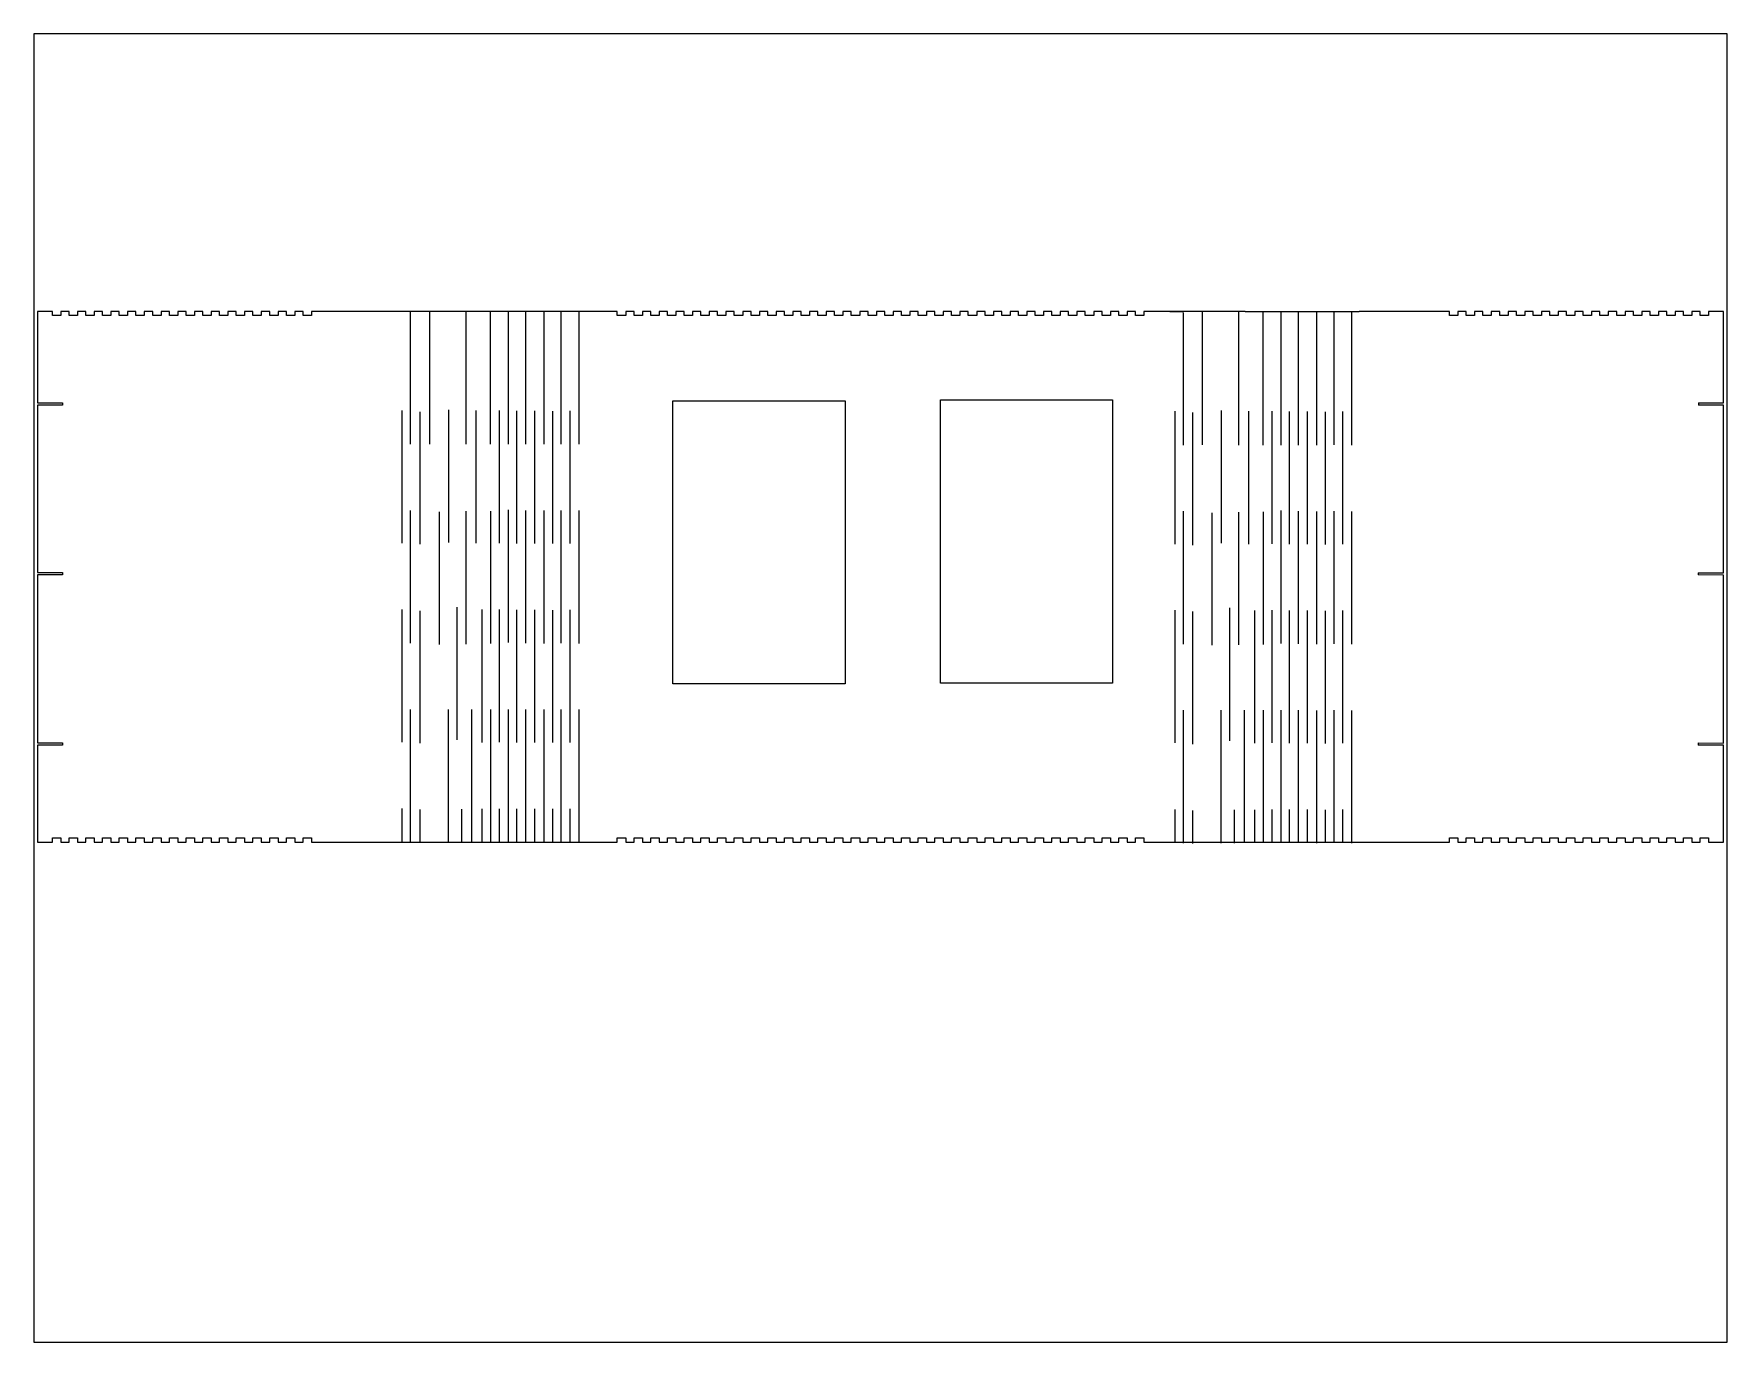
# Paper-space layout 'Layout1' of a CAD drawing. Header units: millimetres. Extents: x 1.1 to 9.9, y 0.85 to 7.65.
# The model-space entities are those that its viewports show. They can reach past a viewport. Long polylines and large blocks are cut down to what shows.
import ezdxf

# ---------------------------------------------------------------- set-up
doc = ezdxf.new("R2010")
doc.units = ezdxf.units.MM
doc.header["$MEASUREMENT"] = 0
doc.layers.get('0').update_dxf_attribs({"linetype": 'CONTINUOUS'})
doc.layers.add('SIDE_insideCutPath', color=7, linetype='CONTINUOUS')
doc.layers.add('SIDE_outsideCutPath', color=7, linetype='CONTINUOUS')

msp = doc.modelspace()

# ---------------------------------------------------------------- linework, layer by layer
at = {"linetype": 'Continuous'}
for p, q in [((335.7, 540.7), (261.8, 540.7)), ((813, 540.7), (822.5, 540.7)), ((867.2, 540.7), (948.9, 540.7)), ((1192.6, 475.1), (1192.6, 473.4)), ((1192.5, 353.1), (1192.5, 351.5)), ((1192.5, 230.9), (1192.5, 229.2)), ((269.7, 159.7), (335.7, 159.7)), ((867.2, 159.7), (947, 159.7))]:
    msp.add_line(p, q, dxfattribs=at)
for points in [[(0, 475.1), (18.1, 475.1), (18.1, 473.4), (0, 473.4)], [(0, 475.1), (18.1, 475.1), (18.1, 473.4), (0, 473.4)], [(1192.6, 475.1), (1210.7, 475.1)], [(1210.7, 473.4), (1192.6, 473.4)], [(0, 353.2), (18.1, 353.2), (18.1, 351.5), (0, 351.5)], [(1192.5, 353.1), (1210.7, 353.1)], [(1210.7, 351.4), (1192.5, 351.5)], [(0, 230.9), (18.1, 230.9), (18.1, 229.3), (0, 229.3)], [(1192.5, 230.9), (1210.7, 230.8)], [(1210.7, 229.2), (1192.5, 229.2)]]:
    msp.add_lwpolyline(points, dxfattribs=at)
for points in [[(456.3, 476.6), (579.9, 476.6), (579.9, 273.4), (456.3, 273.4)], [(648.4, 477.2), (772, 477.2), (772, 273.9), (648.4, 273.9)]]:
    msp.add_lwpolyline(points, close=True, dxfattribs=at)
at = {"layer": 'SIDE_insideCutPath'}
for p, q in [((268, 445.4), (268, 540.6)), ((281.8, 445.4), (281.8, 540.7)), ((307.8, 445.4), (307.8, 540.7)), ((325.4, 445.4), (325.4, 540.6)), ((338.3, 445.4), (338.3, 540.6)), ((350.7, 445.4), (350.7, 540.7)), ((363.8, 445.3), (363.8, 540.5)), ((376.2, 445.5), (376.2, 540.7)), ((388.9, 445.3), (388.9, 540.5)), ((822.8, 444.8), (822.8, 540)), ((836.6, 444.9), (836.6, 540.1)), ((862.6, 444.8), (862.6, 540.1)), ((880.1, 444.8), (880.1, 540.1)), ((893, 444.8), (893, 540)), ((905.5, 444.8), (905.5, 540.1)), ((918.6, 444.7), (918.6, 540)), ((931, 444.9), (931, 540.1)), ((943.7, 444.7), (943.7, 540)), ((262, 374.3), (262, 469.6)), ((274.9, 373.5), (274.9, 468.7)), ((295.4, 374.8), (295.4, 470.1)), ((315, 374.3), (315, 469.6)), ((331.7, 374.3), (331.7, 469.6)), ((344.2, 374.1), (344.2, 469.4)), ((357.1, 374.1), (357.1, 469.3)), ((370, 374), (370, 469.2)), ((382.5, 374.1), (382.5, 469.3)), ((816.8, 373.7), (816.8, 469)), ((829.7, 372.9), (829.7, 468.1)), ((850.2, 374.3), (850.2, 469.5)), ((869.8, 373.7), (869.8, 469)), ((886.5, 373.8), (886.5, 469)), ((899, 373.6), (899, 468.8)), ((911.9, 373.5), (911.9, 468.8)), ((924.8, 373.4), (924.8, 468.7)), ((937.3, 373.5), (937.3, 468.8)), ((268, 302.5), (268, 397.7)), ((288.7, 301.5), (288.7, 396.8)), ((307.8, 301.9), (307.8, 397.2)), ((325.6, 302.2), (325.6, 397.4)), ((338.3, 303), (338.3, 398.3)), ((350.7, 302.5), (350.7, 397.8)), ((363.8, 302.4), (363.8, 397.7)), ((376.2, 302.6), (376.2, 397.8)), ((388.9, 302.4), (388.9, 397.7)), ((822.8, 301.9), (822.8, 397.2)), ((843.5, 301), (843.5, 396.2)), ((862.6, 301.4), (862.6, 396.6)), ((880.4, 301.6), (880.4, 396.9)), ((893.1, 302.4), (893.1, 397.7)), ((905.5, 302), (905.5, 397.2)), ((918.6, 301.8), (918.6, 397.1)), ((931, 302), (931, 397.3)), ((943.7, 301.8), (943.7, 397.1)), ((301.4, 233.1), (301.4, 328.3)), ((262, 231.4), (262, 326.7)), ((274.9, 230.6), (274.9, 325.8)), ((319.3, 231.3), (319.3, 326.6)), ((331.7, 231.5), (331.7, 326.7)), ((344.2, 231.2), (344.2, 326.5)), ((357.1, 231.2), (357.1, 326.5)), ((370, 231.1), (370, 326.3)), ((382.5, 231.2), (382.5, 326.5)), ((816.8, 230.9), (816.8, 326.1)), ((829.7, 230), (829.7, 325.3)), ((856.2, 232.5), (856.2, 327.8)), ((874.1, 230.7), (874.1, 326)), ((886.5, 230.9), (886.5, 326.1)), ((899, 230.7), (899, 325.9)), ((911.9, 230.6), (911.9, 325.9)), ((924.8, 230.5), (924.8, 325.8)), ((937.3, 230.6), (937.3, 325.9)), ((268, 159.6), (268, 254.9)), ((295.1, 159.6), (295.1, 254.8)), ((311.9, 159.7), (311.9, 254.9)), ((325.6, 159.7), (325.6, 255)), ((338.3, 159.7), (338.3, 254.9)), ((350.7, 159.7), (350.7, 254.9)), ((363.8, 159.5), (363.8, 254.8)), ((376.2, 159.7), (376.2, 255)), ((388.9, 159.5), (388.9, 254.8)), ((822.8, 159), (822.8, 254.3)), ((849.9, 159), (849.9, 254.3)), ((866.7, 159.1), (866.7, 254.3)), ((880.3, 159.1), (880.3, 254.4)), ((893.1, 159.1), (893.1, 254.4)), ((905.5, 159.1), (905.5, 254.3)), ((918.6, 159), (918.6, 254.2)), ((931, 159.1), (931, 254.4)), ((943.7, 159), (943.7, 254.2)), ((262, 160), (262, 183.8)), ((274.9, 159.2), (274.9, 183)), ((304.8, 159.6), (304.8, 183.4)), ((319.3, 159.7), (319.3, 183.5)), ((331.8, 159.7), (331.8, 183.5)), ((344.2, 159.8), (344.2, 183.6)), ((357.1, 159.8), (357.1, 183.6)), ((370, 159.7), (370, 183.5)), ((382.5, 159.8), (382.5, 183.6)), ((816.8, 159.4), (816.8, 183.2)), ((829.7, 158.6), (829.7, 182.4)), ((859.6, 159), (859.6, 182.8)), ((874.1, 159.1), (874.1, 182.9)), ((886.6, 159.1), (886.6, 183)), ((899, 159.2), (899, 183.1)), ((911.9, 159.2), (911.9, 183)), ((924.8, 159.1), (924.8, 182.9)), ((937.3, 159.2), (937.3, 183))]:
    msp.add_line(p, q, dxfattribs=at)
at = {"layer": 'SIDE_outsideCutPath'}
for p, q in [((0, 540.7), (0, 475.1)), ((4.8, 540.7), (0, 540.7)), ((10.8, 540.7), (4.8, 540.7)), ((10.8, 537.7), (10.8, 540.7)), ((16.8, 537.7), (10.8, 537.7)), ((22.8, 540.7), (16.8, 540.7)), ((16.8, 540.7), (16.8, 537.7)), ((22.8, 537.7), (22.8, 540.7)), ((28.8, 537.7), (22.8, 537.7)), ((34.8, 540.7), (28.8, 540.7)), ((28.8, 540.7), (28.8, 537.7)), ((34.8, 537.7), (34.8, 540.7)), ((40.8, 537.7), (34.8, 537.7)), ((46.8, 540.7), (40.8, 540.7)), ((40.8, 540.7), (40.8, 537.7)), ((46.8, 537.7), (46.8, 540.7)), ((52.8, 537.7), (46.8, 537.7)), ((58.8, 540.7), (52.8, 540.7)), ((52.8, 540.7), (52.8, 537.7)), ((58.8, 537.7), (58.8, 540.7)), ((64.8, 537.7), (58.8, 537.7)), ((70.8, 540.7), (64.8, 540.7)), ((64.8, 540.7), (64.8, 537.7)), ((70.8, 537.7), (70.8, 540.7)), ((76.8, 537.7), (70.8, 537.7)), ((82.8, 540.7), (76.8, 540.7)), ((76.8, 540.7), (76.8, 537.7)), ((82.8, 537.7), (82.8, 540.7)), ((88.8, 537.7), (82.8, 537.7)), ((94.8, 540.7), (88.8, 540.7)), ((88.8, 540.7), (88.8, 537.7)), ((94.8, 537.7), (94.8, 540.7)), ((100.8, 537.7), (94.8, 537.7)), ((106.8, 540.7), (100.8, 540.7)), ((100.8, 540.7), (100.8, 537.7)), ((106.8, 537.7), (106.8, 540.7)), ((112.8, 537.7), (106.8, 537.7)), ((118.8, 540.7), (112.8, 540.7)), ((112.8, 540.7), (112.8, 537.7)), ((118.8, 537.7), (118.8, 540.7)), ((124.8, 537.7), (118.8, 537.7)), ((130.8, 540.7), (124.8, 540.7)), ((124.8, 540.7), (124.8, 537.7)), ((130.8, 537.7), (130.8, 540.7)), ((136.8, 537.7), (130.8, 537.7)), ((142.8, 540.7), (136.8, 540.7)), ((136.8, 540.7), (136.8, 537.7)), ((142.8, 537.7), (142.8, 540.7)), ((148.8, 537.7), (142.8, 537.7)), ((154.8, 540.7), (148.8, 540.7)), ((148.8, 540.7), (148.8, 537.7)), ((154.8, 537.7), (154.8, 540.7)), ((160.8, 537.7), (154.8, 537.7)), ((166.8, 540.7), (160.8, 540.7)), ((160.8, 540.7), (160.8, 537.7)), ((166.8, 537.7), (166.8, 540.7)), ((172.8, 537.7), (166.8, 537.7)), ((178.8, 540.7), (172.8, 540.7)), ((172.8, 540.7), (172.8, 537.7)), ((178.8, 537.7), (178.8, 540.7)), ((184.8, 537.7), (178.8, 537.7)), ((190.8, 540.7), (184.8, 540.7)), ((184.8, 540.7), (184.8, 537.7)), ((190.8, 537.7), (190.8, 540.7)), ((196.8, 537.7), (190.8, 537.7)), ((207.7, 540.7), (196.8, 540.7)), ((196.8, 540.7), (196.8, 537.7)), ((261.8, 540.7), (207.7, 540.7)), ((263.7, 540.7), (261.8, 540.7)), ((343.5, 540.7), (335.7, 540.7)), ((397.7, 540.7), (343.5, 540.7)), ((410.4, 540.7), (397.7, 540.7)), ((416.4, 540.7), (410.4, 540.7)), ((416.4, 537.7), (416.4, 540.7)), ((422.4, 537.7), (416.4, 537.7)), ((428.4, 540.7), (422.4, 540.7)), ((422.4, 540.7), (422.4, 537.7)), ((428.4, 537.7), (428.4, 540.7)), ((434.4, 537.7), (428.4, 537.7)), ((440.4, 540.7), (434.4, 540.7)), ((434.4, 540.7), (434.4, 537.7)), ((440.4, 537.7), (440.4, 540.7)), ((446.4, 537.7), (440.4, 537.7)), ((452.4, 540.7), (446.4, 540.7)), ((446.4, 540.7), (446.4, 537.7)), ((452.4, 537.7), (452.4, 540.7)), ((458.4, 537.7), (452.4, 537.7)), ((464.4, 540.7), (458.4, 540.7)), ((458.4, 540.7), (458.4, 537.7)), ((464.4, 537.7), (464.4, 540.7)), ((470.4, 537.7), (464.4, 537.7)), ((476.4, 540.7), (470.4, 540.7)), ((470.4, 540.7), (470.4, 537.7)), ((476.4, 537.7), (476.4, 540.7)), ((482.4, 537.7), (476.4, 537.7)), ((488.4, 540.7), (482.4, 540.7)), ((482.4, 540.7), (482.4, 537.7)), ((488.4, 537.7), (488.4, 540.7)), ((494.4, 537.7), (488.4, 537.7)), ((500.4, 540.7), (494.4, 540.7)), ((494.4, 540.7), (494.4, 537.7)), ((500.4, 537.7), (500.4, 540.7)), ((506.4, 537.7), (500.4, 537.7)), ((512.4, 540.7), (506.4, 540.7)), ((506.4, 540.7), (506.4, 537.7)), ((512.4, 537.7), (512.4, 540.7)), ((518.4, 537.7), (512.4, 537.7)), ((524.4, 540.7), (518.4, 540.7)), ((518.4, 540.7), (518.4, 537.7)), ((524.4, 537.7), (524.4, 540.7)), ((530.4, 537.7), (524.4, 537.7)), ((536.4, 540.7), (530.4, 540.7)), ((530.4, 540.7), (530.4, 537.7)), ((536.4, 537.7), (536.4, 540.7)), ((542.4, 537.7), (536.4, 537.7)), ((548.4, 540.7), (542.4, 540.7)), ((542.4, 540.7), (542.4, 537.7)), ((548.4, 537.7), (548.4, 540.7)), ((554.4, 537.7), (548.4, 537.7)), ((560.4, 540.7), (554.4, 540.7)), ((554.4, 540.7), (554.4, 537.7)), ((560.4, 537.7), (560.4, 540.7)), ((566.4, 537.7), (560.4, 537.7)), ((572.4, 540.7), (566.4, 540.7)), ((566.4, 540.7), (566.4, 537.7)), ((572.4, 537.7), (572.4, 540.7)), ((578.4, 537.7), (572.4, 537.7)), ((584.4, 540.7), (578.4, 540.7)), ((578.4, 540.7), (578.4, 537.7)), ((584.4, 537.7), (584.4, 540.7)), ((590.4, 537.7), (584.4, 537.7)), ((596.4, 540.7), (590.4, 540.7)), ((590.4, 540.7), (590.4, 537.7)), ((596.4, 537.7), (596.4, 540.7)), ((602.4, 537.7), (596.4, 537.7)), ((608.4, 540.7), (602.4, 540.7)), ((602.4, 540.7), (602.4, 537.7)), ((608.4, 537.7), (608.4, 540.7)), ((614.4, 537.7), (608.4, 537.7)), ((620.4, 540.7), (614.4, 540.7)), ((614.4, 540.7), (614.4, 537.7)), ((620.4, 537.7), (620.4, 540.7)), ((626.4, 537.7), (620.4, 537.7)), ((632.4, 540.7), (626.4, 540.7)), ((626.4, 540.7), (626.4, 537.7)), ((632.4, 537.7), (632.4, 540.7)), ((638.4, 537.7), (632.4, 537.7)), ((644.4, 540.7), (638.4, 540.7)), ((638.4, 540.7), (638.4, 537.7)), ((644.4, 537.7), (644.4, 540.7)), ((650.4, 537.7), (644.4, 537.7)), ((656.4, 540.7), (650.4, 540.7)), ((650.4, 540.7), (650.4, 537.7)), ((656.4, 537.7), (656.4, 540.7)), ((662.4, 537.7), (656.4, 537.7)), ((668.4, 540.7), (662.4, 540.7)), ((662.4, 540.7), (662.4, 537.7)), ((668.4, 537.7), (668.4, 540.7)), ((674.4, 537.7), (668.4, 537.7)), ((680.4, 540.7), (674.4, 540.7)), ((674.4, 540.7), (674.4, 537.7)), ((680.4, 537.7), (680.4, 540.7)), ((686.4, 537.7), (680.4, 537.7)), ((692.4, 540.7), (686.4, 540.7)), ((686.4, 540.7), (686.4, 537.7)), ((692.4, 537.7), (692.4, 540.7)), ((698.4, 537.7), (692.4, 537.7)), ((704.4, 540.7), (698.4, 540.7)), ((698.4, 540.7), (698.4, 537.7)), ((704.4, 537.7), (704.4, 540.7)), ((710.4, 537.7), (704.4, 537.7)), ((716.4, 540.7), (710.4, 540.7)), ((710.4, 540.7), (710.4, 537.7)), ((716.4, 537.7), (716.4, 540.7)), ((722.4, 537.7), (716.4, 537.7)), ((728.4, 540.7), (722.4, 540.7)), ((722.4, 540.7), (722.4, 537.7)), ((728.4, 537.7), (728.4, 540.7)), ((734.4, 537.7), (728.4, 537.7)), ((740.4, 540.7), (734.4, 540.7)), ((734.4, 540.7), (734.4, 537.7)), ((740.4, 537.7), (740.4, 540.7)), ((746.4, 537.7), (740.4, 537.7)), ((752.4, 540.7), (746.4, 540.7)), ((746.4, 540.7), (746.4, 537.7)), ((752.4, 537.7), (752.4, 540.7)), ((758.4, 537.7), (752.4, 537.7)), ((764.4, 540.7), (758.4, 540.7)), ((758.4, 540.7), (758.4, 537.7)), ((764.4, 537.7), (764.4, 540.7)), ((770.4, 537.7), (764.4, 537.7)), ((776.4, 540.7), (770.4, 540.7)), ((770.4, 540.7), (770.4, 537.7)), ((776.4, 537.7), (776.4, 540.7)), ((782.4, 537.7), (776.4, 537.7)), ((788.4, 540.7), (782.4, 540.7)), ((782.4, 540.7), (782.4, 537.7)), ((788.4, 537.7), (788.4, 540.7)), ((794.4, 537.7), (788.4, 537.7)), ((813, 540.7), (794.4, 540.7)), ((794.4, 540.7), (794.4, 537.7)), ((867.2, 540.7), (813, 540.7)), ((1003, 540.7), (948.9, 540.7)), ((1007.9, 540.7), (1003, 540.7)), ((1013.9, 540.7), (1007.9, 540.7)), ((1013.9, 537.7), (1013.9, 540.7)), ((1019.9, 537.7), (1013.9, 537.7)), ((1025.9, 540.7), (1019.9, 540.7)), ((1019.9, 540.7), (1019.9, 537.7)), ((1025.9, 537.7), (1025.9, 540.7)), ((1031.9, 537.7), (1025.9, 537.7)), ((1037.9, 540.7), (1031.9, 540.7)), ((1031.9, 540.7), (1031.9, 537.7)), ((1037.9, 537.7), (1037.9, 540.7)), ((1043.9, 537.7), (1037.9, 537.7)), ((1049.9, 540.7), (1043.9, 540.7)), ((1043.9, 540.7), (1043.9, 537.7)), ((1049.9, 537.7), (1049.9, 540.7)), ((1055.9, 537.7), (1049.9, 537.7)), ((1061.9, 540.7), (1055.9, 540.7)), ((1055.9, 540.7), (1055.9, 537.7)), ((1061.9, 537.7), (1061.9, 540.7)), ((1067.9, 537.7), (1061.9, 537.7)), ((1073.9, 540.7), (1067.9, 540.7)), ((1067.9, 540.7), (1067.9, 537.7)), ((1073.9, 537.7), (1073.9, 540.7)), ((1079.9, 537.7), (1073.9, 537.7)), ((1085.9, 540.7), (1079.9, 540.7)), ((1079.9, 540.7), (1079.9, 537.7)), ((1085.9, 537.7), (1085.9, 540.7)), ((1091.9, 537.7), (1085.9, 537.7)), ((1097.9, 540.7), (1091.9, 540.7)), ((1091.9, 540.7), (1091.9, 537.7)), ((1097.9, 537.7), (1097.9, 540.7)), ((1103.9, 537.7), (1097.9, 537.7)), ((1109.9, 540.7), (1103.9, 540.7)), ((1103.9, 540.7), (1103.9, 537.7)), ((1109.9, 537.7), (1109.9, 540.7)), ((1115.9, 537.7), (1109.9, 537.7)), ((1121.9, 540.7), (1115.9, 540.7)), ((1115.9, 540.7), (1115.9, 537.7)), ((1121.9, 537.7), (1121.9, 540.7)), ((1127.9, 537.7), (1121.9, 537.7)), ((1133.9, 540.7), (1127.9, 540.7)), ((1127.9, 540.7), (1127.9, 537.7)), ((1133.9, 537.7), (1133.9, 540.7)), ((1139.9, 537.7), (1133.9, 537.7)), ((1145.9, 540.7), (1139.9, 540.7)), ((1139.9, 540.7), (1139.9, 537.7)), ((1145.9, 537.7), (1145.9, 540.7)), ((1151.9, 537.7), (1145.9, 537.7)), ((1157.9, 540.7), (1151.9, 540.7)), ((1151.9, 540.7), (1151.9, 537.7)), ((1157.9, 537.7), (1157.9, 540.7)), ((1163.9, 537.7), (1157.9, 537.7)), ((1169.9, 540.7), (1163.9, 540.7)), ((1163.9, 540.7), (1163.9, 537.7)), ((1169.9, 537.7), (1169.9, 540.7)), ((1175.9, 537.7), (1169.9, 537.7)), ((1181.9, 540.7), (1175.9, 540.7)), ((1175.9, 540.7), (1175.9, 537.7)), ((1181.9, 537.7), (1181.9, 540.7)), ((1187.9, 537.7), (1181.9, 537.7)), ((1193.9, 540.7), (1187.9, 540.7)), ((1187.9, 540.7), (1187.9, 537.7)), ((1193.9, 537.7), (1193.9, 540.7)), ((1199.9, 537.7), (1193.9, 537.7)), ((1210.7, 540.7), (1199.9, 540.7)), ((1199.9, 540.7), (1199.9, 537.7)), ((1210.7, 475), (1210.7, 540.7)), ((0, 473.4), (0, 353.2)), ((1210.7, 353.1), (1210.7, 473.4)), ((0, 351.5), (0, 231)), ((1210.7, 230.8), (1210.7, 351.4)), ((0, 229.3), (0, 159.7)), ((1210.7, 159.7), (1210.7, 229.2)), ((0, 159.7), (10.8, 159.7)), ((10.8, 159.7), (10.8, 162.7)), ((10.8, 162.7), (16.8, 162.7)), ((16.8, 162.7), (16.8, 159.7)), ((16.8, 159.7), (22.8, 159.7)), ((22.8, 159.7), (22.8, 162.7)), ((22.8, 162.7), (28.8, 162.7)), ((28.8, 162.7), (28.8, 159.7)), ((28.8, 159.7), (34.8, 159.7)), ((34.8, 159.7), (34.8, 162.7)), ((34.8, 162.7), (40.8, 162.7)), ((40.8, 162.7), (40.8, 159.7)), ((40.8, 159.7), (46.8, 159.7)), ((46.8, 159.7), (46.8, 162.7)), ((46.8, 162.7), (52.8, 162.7)), ((52.8, 162.7), (52.8, 159.7)), ((52.8, 159.7), (58.8, 159.7)), ((58.8, 159.7), (58.8, 162.7)), ((58.8, 162.7), (64.8, 162.7)), ((64.8, 162.7), (64.8, 159.7)), ((64.8, 159.7), (70.8, 159.7)), ((70.8, 159.7), (70.8, 162.7)), ((70.8, 162.7), (76.8, 162.7)), ((76.8, 162.7), (76.8, 159.7)), ((76.8, 159.7), (82.8, 159.7)), ((82.8, 159.7), (82.8, 162.7)), ((82.8, 162.7), (88.8, 162.7)), ((88.8, 162.7), (88.8, 159.7)), ((88.8, 159.7), (94.8, 159.7)), ((94.8, 159.7), (94.8, 162.7)), ((94.8, 162.7), (100.8, 162.7)), ((100.8, 162.7), (100.8, 159.7)), ((100.8, 159.7), (106.8, 159.7)), ((106.8, 159.7), (106.8, 162.7)), ((106.8, 162.7), (112.8, 162.7)), ((112.8, 162.7), (112.8, 159.7)), ((112.8, 159.7), (118.8, 159.7)), ((118.8, 159.7), (118.8, 162.7)), ((118.8, 162.7), (124.8, 162.7)), ((124.8, 162.7), (124.8, 159.7)), ((124.8, 159.7), (130.8, 159.7)), ((130.8, 159.7), (130.8, 162.7)), ((130.8, 162.7), (136.8, 162.7)), ((136.8, 162.7), (136.8, 159.7)), ((136.8, 159.7), (142.8, 159.7)), ((142.8, 159.7), (142.8, 162.7)), ((142.8, 162.7), (148.8, 162.7)), ((148.8, 162.7), (148.8, 159.7)), ((148.8, 159.7), (154.8, 159.7)), ((154.8, 159.7), (154.8, 162.7)), ((154.8, 162.7), (160.8, 162.7)), ((160.8, 162.7), (160.8, 159.7)), ((160.8, 159.7), (166.8, 159.7)), ((166.8, 159.7), (166.8, 162.7)), ((166.8, 162.7), (172.8, 162.7)), ((172.8, 162.7), (172.8, 159.7)), ((172.8, 159.7), (178.8, 159.7)), ((178.8, 159.7), (178.8, 162.7)), ((178.8, 162.7), (184.8, 162.7)), ((184.8, 162.7), (184.8, 159.7)), ((184.8, 159.7), (190.8, 159.7)), ((190.8, 159.7), (190.8, 162.7)), ((190.8, 162.7), (196.8, 162.7)), ((196.8, 162.7), (196.8, 159.7)), ((196.8, 159.7), (202.8, 159.7)), ((202.8, 159.7), (207.7, 159.7)), ((207.7, 159.7), (261.8, 159.7)), ((261.8, 159.7), (269.7, 159.7)), ((335.7, 159.7), (341.7, 159.7)), ((341.7, 159.7), (343.5, 159.7)), ((343.5, 159.7), (397.7, 159.7)), ((397.7, 159.7), (416.4, 159.7)), ((416.4, 159.7), (416.4, 162.7)), ((416.4, 162.7), (422.4, 162.7)), ((422.4, 162.7), (422.4, 159.7)), ((422.4, 159.7), (428.4, 159.7)), ((428.4, 159.7), (428.4, 162.7)), ((428.4, 162.7), (434.4, 162.7)), ((434.4, 162.7), (434.4, 159.7)), ((434.4, 159.7), (440.4, 159.7)), ((440.4, 159.7), (440.4, 162.7)), ((440.4, 162.7), (446.4, 162.7)), ((446.4, 162.7), (446.4, 159.7)), ((446.4, 159.7), (452.4, 159.7)), ((452.4, 159.7), (452.4, 162.7)), ((452.4, 162.7), (458.4, 162.7)), ((458.4, 162.7), (458.4, 159.7)), ((458.4, 159.7), (464.4, 159.7)), ((464.4, 159.7), (464.4, 162.7)), ((464.4, 162.7), (470.4, 162.7)), ((470.4, 162.7), (470.4, 159.7)), ((470.4, 159.7), (476.4, 159.7)), ((476.4, 159.7), (476.4, 162.7)), ((476.4, 162.7), (482.4, 162.7)), ((482.4, 162.7), (482.4, 159.7)), ((482.4, 159.7), (488.4, 159.7)), ((488.4, 159.7), (488.4, 162.7)), ((488.4, 162.7), (494.4, 162.7)), ((494.4, 162.7), (494.4, 159.7)), ((494.4, 159.7), (500.4, 159.7)), ((500.4, 159.7), (500.4, 162.7)), ((500.4, 162.7), (506.4, 162.7)), ((506.4, 162.7), (506.4, 159.7)), ((506.4, 159.7), (512.4, 159.7)), ((512.4, 159.7), (512.4, 162.7)), ((512.4, 162.7), (518.4, 162.7)), ((518.4, 162.7), (518.4, 159.7)), ((518.4, 159.7), (524.4, 159.7)), ((524.4, 159.7), (524.4, 162.7)), ((524.4, 162.7), (530.4, 162.7)), ((530.4, 162.7), (530.4, 159.7)), ((530.4, 159.7), (536.4, 159.7)), ((536.4, 159.7), (536.4, 162.7)), ((536.4, 162.7), (542.4, 162.7)), ((542.4, 162.7), (542.4, 159.7)), ((542.4, 159.7), (548.4, 159.7)), ((548.4, 159.7), (548.4, 162.7)), ((548.4, 162.7), (554.4, 162.7)), ((554.4, 162.7), (554.4, 159.7)), ((554.4, 159.7), (560.4, 159.7)), ((560.4, 159.7), (560.4, 162.7)), ((560.4, 162.7), (566.4, 162.7)), ((566.4, 162.7), (566.4, 159.7)), ((566.4, 159.7), (572.4, 159.7)), ((572.4, 159.7), (572.4, 162.7)), ((572.4, 162.7), (578.4, 162.7)), ((578.4, 162.7), (578.4, 159.7)), ((578.4, 159.7), (584.4, 159.7)), ((584.4, 159.7), (584.4, 162.7)), ((584.4, 162.7), (590.4, 162.7)), ((590.4, 162.7), (590.4, 159.7)), ((590.4, 159.7), (596.4, 159.7)), ((596.4, 159.7), (596.4, 162.7)), ((596.4, 162.7), (602.4, 162.7)), ((602.4, 162.7), (602.4, 159.7)), ((602.4, 159.7), (608.4, 159.7)), ((608.4, 159.7), (608.4, 162.7)), ((608.4, 162.7), (614.4, 162.7)), ((614.4, 162.7), (614.4, 159.7)), ((614.4, 159.7), (620.4, 159.7)), ((620.4, 159.7), (620.4, 162.7)), ((620.4, 162.7), (626.4, 162.7)), ((626.4, 162.7), (626.4, 159.7)), ((626.4, 159.7), (632.4, 159.7)), ((632.4, 159.7), (632.4, 162.7)), ((632.4, 162.7), (638.4, 162.7)), ((638.4, 162.7), (638.4, 159.7)), ((638.4, 159.7), (644.4, 159.7)), ((644.4, 159.7), (644.4, 162.7)), ((644.4, 162.7), (650.4, 162.7)), ((650.4, 162.7), (650.4, 159.7)), ((650.4, 159.7), (656.4, 159.7)), ((656.4, 159.7), (656.4, 162.7)), ((656.4, 162.7), (662.4, 162.7)), ((662.4, 162.7), (662.4, 159.7)), ((662.4, 159.7), (668.4, 159.7)), ((668.4, 159.7), (668.4, 162.7)), ((668.4, 162.7), (674.4, 162.7)), ((674.4, 162.7), (674.4, 159.7)), ((674.4, 159.7), (680.4, 159.7)), ((680.4, 159.7), (680.4, 162.7)), ((680.4, 162.7), (686.4, 162.7)), ((686.4, 162.7), (686.4, 159.7)), ((686.4, 159.7), (692.4, 159.7)), ((692.4, 159.7), (692.4, 162.7)), ((692.4, 162.7), (698.4, 162.7)), ((698.4, 162.7), (698.4, 159.7)), ((698.4, 159.7), (704.4, 159.7)), ((704.4, 159.7), (704.4, 162.7)), ((704.4, 162.7), (710.4, 162.7)), ((710.4, 162.7), (710.4, 159.7)), ((710.4, 159.7), (716.4, 159.7)), ((716.4, 159.7), (716.4, 162.7)), ((716.4, 162.7), (722.4, 162.7)), ((722.4, 162.7), (722.4, 159.7)), ((722.4, 159.7), (728.4, 159.7)), ((728.4, 159.7), (728.4, 162.7)), ((728.4, 162.7), (734.4, 162.7)), ((734.4, 162.7), (734.4, 159.7)), ((734.4, 159.7), (740.4, 159.7)), ((740.4, 159.7), (740.4, 162.7)), ((740.4, 162.7), (746.4, 162.7)), ((746.4, 162.7), (746.4, 159.7)), ((746.4, 159.7), (752.4, 159.7)), ((752.4, 159.7), (752.4, 162.7)), ((752.4, 162.7), (758.4, 162.7)), ((758.4, 162.7), (758.4, 159.7)), ((758.4, 159.7), (764.4, 159.7)), ((764.4, 159.7), (764.4, 162.7)), ((764.4, 162.7), (770.4, 162.7)), ((770.4, 162.7), (770.4, 159.7)), ((770.4, 159.7), (776.4, 159.7)), ((776.4, 159.7), (776.4, 162.7)), ((776.4, 162.7), (782.4, 162.7)), ((782.4, 162.7), (782.4, 159.7)), ((782.4, 159.7), (788.4, 159.7)), ((788.4, 159.7), (788.4, 162.7)), ((788.4, 162.7), (794.4, 162.7)), ((794.4, 162.7), (794.4, 159.7)), ((794.4, 159.7), (800.4, 159.7)), ((800.4, 159.7), (813, 159.7)), ((813, 159.7), (867.2, 159.7)), ((947, 159.7), (948.9, 159.7)), ((948.9, 159.7), (1003, 159.7)), ((1003, 159.7), (1013.9, 159.7)), ((1013.9, 159.7), (1013.9, 162.7)), ((1013.9, 162.7), (1019.9, 162.7)), ((1019.9, 162.7), (1019.9, 159.7)), ((1019.9, 159.7), (1025.9, 159.7)), ((1025.9, 159.7), (1025.9, 162.7)), ((1025.9, 162.7), (1031.9, 162.7)), ((1031.9, 162.7), (1031.9, 159.7)), ((1031.9, 159.7), (1037.9, 159.7)), ((1037.9, 159.7), (1037.9, 162.7)), ((1037.9, 162.7), (1043.9, 162.7)), ((1043.9, 162.7), (1043.9, 159.7)), ((1043.9, 159.7), (1049.9, 159.7)), ((1049.9, 159.7), (1049.9, 162.7)), ((1049.9, 162.7), (1055.9, 162.7)), ((1055.9, 162.7), (1055.9, 159.7)), ((1055.9, 159.7), (1061.9, 159.7)), ((1061.9, 159.7), (1061.9, 162.7)), ((1061.9, 162.7), (1067.9, 162.7)), ((1067.9, 162.7), (1067.9, 159.7)), ((1067.9, 159.7), (1073.9, 159.7)), ((1073.9, 159.7), (1073.9, 162.7)), ((1073.9, 162.7), (1079.9, 162.7)), ((1079.9, 162.7), (1079.9, 159.7)), ((1079.9, 159.7), (1085.9, 159.7)), ((1085.9, 159.7), (1085.9, 162.7)), ((1085.9, 162.7), (1091.9, 162.7)), ((1091.9, 162.7), (1091.9, 159.7)), ((1091.9, 159.7), (1097.9, 159.7)), ((1097.9, 159.7), (1097.9, 162.7)), ((1097.9, 162.7), (1103.9, 162.7)), ((1103.9, 162.7), (1103.9, 159.7)), ((1103.9, 159.7), (1109.9, 159.7)), ((1109.9, 159.7), (1109.9, 162.7)), ((1109.9, 162.7), (1115.9, 162.7)), ((1115.9, 162.7), (1115.9, 159.7)), ((1115.9, 159.7), (1121.9, 159.7)), ((1121.9, 159.7), (1121.9, 162.7)), ((1121.9, 162.7), (1127.9, 162.7)), ((1127.9, 162.7), (1127.9, 159.7)), ((1127.9, 159.7), (1133.9, 159.7)), ((1133.9, 159.7), (1133.9, 162.7)), ((1133.9, 162.7), (1139.9, 162.7)), ((1139.9, 162.7), (1139.9, 159.7)), ((1139.9, 159.7), (1145.9, 159.7)), ((1145.9, 159.7), (1145.9, 162.7)), ((1145.9, 162.7), (1151.9, 162.7)), ((1151.9, 162.7), (1151.9, 159.7)), ((1151.9, 159.7), (1157.9, 159.7)), ((1157.9, 159.7), (1157.9, 162.7)), ((1157.9, 162.7), (1163.9, 162.7)), ((1163.9, 162.7), (1163.9, 159.7)), ((1163.9, 159.7), (1169.9, 159.7)), ((1169.9, 159.7), (1169.9, 162.7)), ((1169.9, 162.7), (1175.9, 162.7)), ((1175.9, 162.7), (1175.9, 159.7)), ((1175.9, 159.7), (1181.9, 159.7)), ((1181.9, 159.7), (1181.9, 162.7)), ((1181.9, 162.7), (1187.9, 162.7)), ((1187.9, 162.7), (1187.9, 159.7)), ((1187.9, 159.7), (1193.9, 159.7)), ((1193.9, 159.7), (1193.9, 162.7)), ((1193.9, 162.7), (1199.9, 162.7)), ((1199.9, 162.7), (1199.9, 159.7)), ((1199.9, 159.7), (1205.9, 159.7)), ((1205.9, 159.7), (1210.7, 159.7))]:
    msp.add_line(p, q, dxfattribs=at)

psp = doc.layouts.get("Layout1")

# ---------------------------------------------------------------- viewports
at = {"layer": '0', "linetype": 'Continuous', "view_target_point": (605.3522, 270.328)}
psp.add_viewport(center=(5.5, 4.25), size=(8.8, 6.8), view_center_point=(0, 0), view_height=939.40213, dxfattribs=at)

doc.saveas('drawing.dxf')
